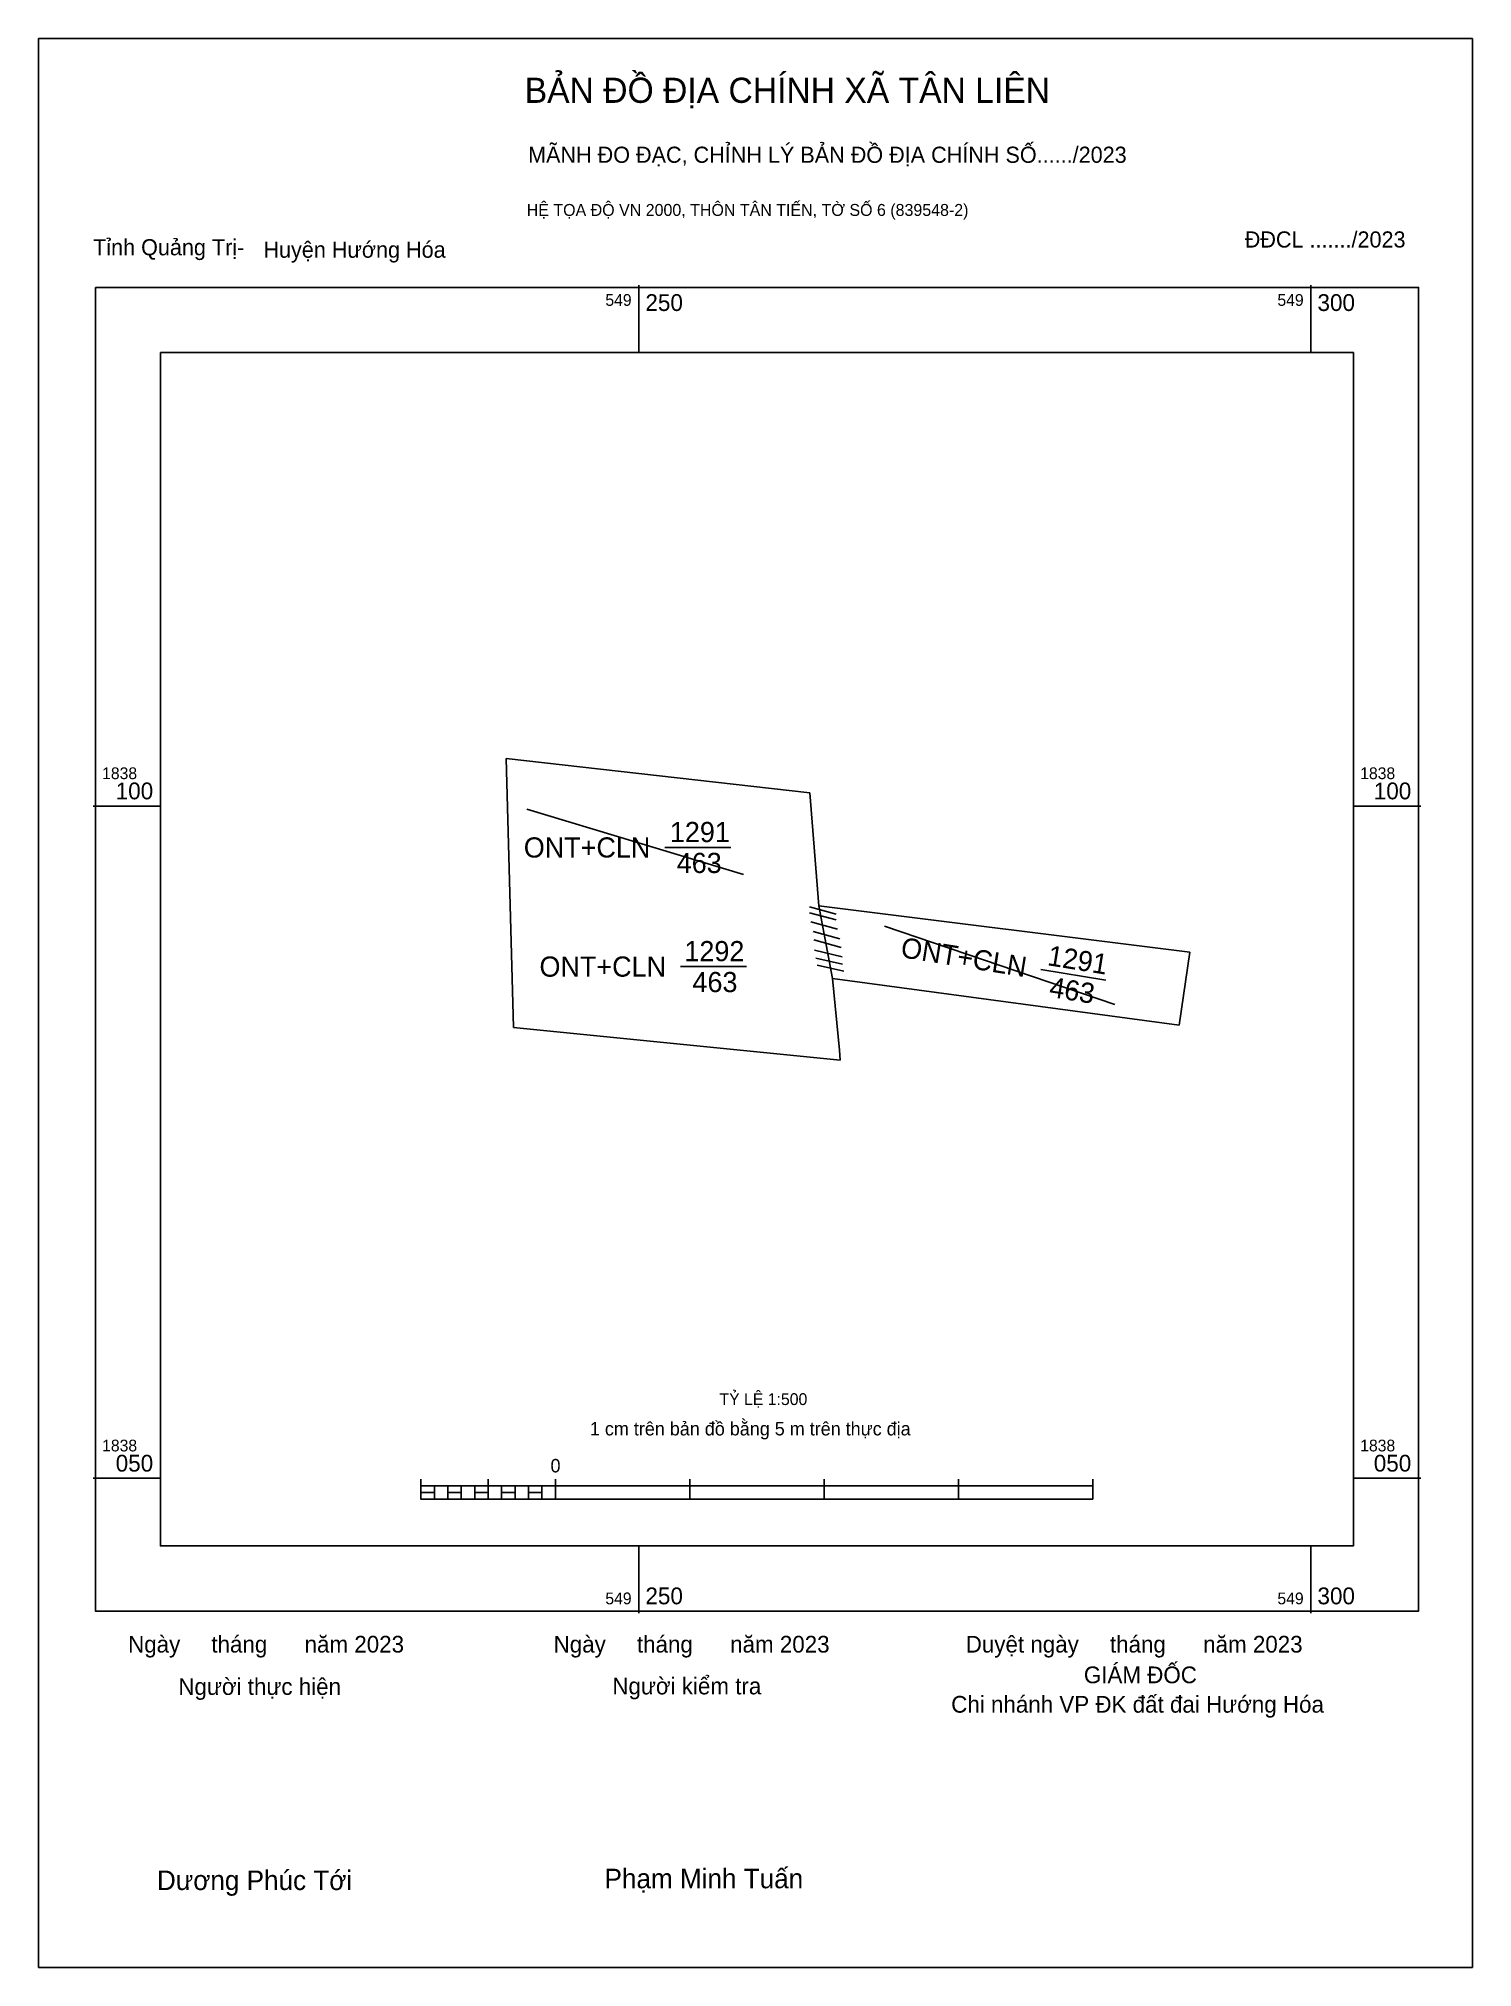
# Model space of a CAD drawing. Extents: x 549214 to 549320, y 1838017 to 1838161.
import ezdxf

# ---------------------------------------------------------------- set-up
doc = ezdxf.new("R2010")
doc.units = 0
for name, color, linetype in [('Level 10', 7, 'Continuous'), ('Level 13', 7, 'Continuous'), ('Level 15', 7, 'Continuous'), ('Level 6', 7, 'Continuous'), ('Level 62', 7, 'Continuous'), ('Level 63', 7, 'Continuous'), ('Level 9', 7, 'Continuous')]:
    doc.layers.add(name, color=color, linetype=linetype)

msp = doc.modelspace()

# ---------------------------------------------------------------- linework, layer by layer
at = {"layer": 'Level 10'}
for p, q in [((549248.62, 1838107.06), (549271.2, 1838104.51)), ((549249.15, 1838087.07), (549248.62, 1838107.06)), ((549271.2, 1838104.51), (549271.87, 1838096.11)), ((549271.87, 1838096.11), (549272.9, 1838090.71)), ((549271.88, 1838096.11), (549299.48, 1838092.67)), ((549299.48, 1838092.67), (549298.67, 1838087.24)), ((549298.67, 1838087.24), (549272.9, 1838090.71)), ((549272.9, 1838090.71), (549273.4, 1838085.38)), ((549273.47, 1838084.64), (549249.15, 1838087.07)), ((549273.4, 1838085.38), (549273.47, 1838084.64))]:
    msp.add_line(p, q, dxfattribs=at)
at = {"layer": 'Level 15'}
msp.add_lwpolyline([(549213.82, 1838160.61), (549320.5, 1838160.61), (549320.5, 1838017.15), (549213.82, 1838017.15)], close=True, dxfattribs=at)
at = {"layer": 'Level 62'}
msp.add_lwpolyline([(549222.89, 1838137.26), (549311.65, 1838137.26), (549311.65, 1838048.5), (549222.89, 1838048.5)], close=True, dxfattribs=at)
at = {"layer": 'Level 63'}
for p, q in [((549258.47, 1838142.26), (549258.47, 1838137.26)), ((549308.47, 1838142.26), (549308.47, 1838137.26)), ((549217.89, 1838103.53), (549222.89, 1838103.53)), ((549311.65, 1838103.53), (549316.65, 1838103.53)), ((549217.89, 1838053.53), (549222.89, 1838053.53)), ((549242.27, 1838053.47), (549242.27, 1838051.97)), ((549247.27, 1838053.47), (549247.27, 1838051.97)), ((549252.27, 1838053.47), (549252.27, 1838051.97)), ((549262.27, 1838053.47), (549262.27, 1838051.97)), ((549272.27, 1838053.47), (549272.27, 1838051.97)), ((549282.27, 1838053.47), (549282.27, 1838051.97)), ((549292.27, 1838053.47), (549292.27, 1838051.97)), ((549311.65, 1838053.53), (549316.65, 1838053.53)), ((549242.27, 1838052.97), (549292.27, 1838052.97)), ((549242.27, 1838051.97), (549292.27, 1838051.97)), ((549243.27, 1838052.97), (549243.27, 1838051.97)), ((549244.27, 1838052.97), (549244.27, 1838051.97)), ((549245.27, 1838052.97), (549245.27, 1838051.97)), ((549246.27, 1838052.97), (549246.27, 1838051.97)), ((549247.27, 1838052.97), (549247.27, 1838051.97)), ((549248.27, 1838052.97), (549248.27, 1838051.97)), ((549249.27, 1838052.97), (549249.27, 1838051.97)), ((549250.27, 1838052.97), (549250.27, 1838051.97)), ((549251.27, 1838052.97), (549251.27, 1838051.97)), ((549252.27, 1838052.97), (549252.27, 1838051.97)), ((549258.47, 1838048.5), (549258.47, 1838043.5)), ((549308.47, 1838048.5), (549308.47, 1838043.5))]:
    msp.add_line(p, q, dxfattribs=at)
for points in [[(549218.05, 1838142.1), (549316.49, 1838142.1), (549316.49, 1838043.66), (549218.05, 1838043.66)], [(549242.27, 1838052.47), (549243.27, 1838052.47), (549243.27, 1838051.97), (549242.27, 1838051.97)], [(549242.27, 1838052.47), (549243.27, 1838052.47), (549243.27, 1838051.97), (549242.27, 1838051.97)], [(549244.27, 1838052.47), (549245.27, 1838052.47), (549245.27, 1838051.97), (549244.27, 1838051.97)], [(549246.27, 1838052.47), (549247.27, 1838052.47), (549247.27, 1838051.97), (549246.27, 1838051.97)], [(549248.27, 1838052.47), (549249.27, 1838052.47), (549249.27, 1838051.97), (549248.27, 1838051.97)], [(549250.27, 1838052.47), (549251.27, 1838052.47), (549251.27, 1838051.97), (549250.27, 1838051.97)]]:
    msp.add_lwpolyline(points, close=True, dxfattribs=at)
at = {"layer": 'Level 9'}
for p, q in [((549250.15, 1838103.3), (549266.26, 1838098.44)), ((549260.42, 1838100.45), (549265.32, 1838100.45)), ((549271.18, 1838096.03), (549273.17, 1838095.49)), ((549271.18, 1838095.6), (549273.17, 1838095.06)), ((549271.28, 1838094.91), (549273.27, 1838094.37)), ((549271.45, 1838094.21), (549273.44, 1838093.66)), ((549271.49, 1838093.57), (549273.54, 1838093.01)), ((549276.76, 1838094.59), (549293.89, 1838088.76)), ((549271.55, 1838092.82), (549273.6, 1838092.32)), ((549271.66, 1838092.22), (549273.63, 1838091.77)), ((549261.59, 1838091.59), (549266.49, 1838091.59)), ((549271.76, 1838091.69), (549273.72, 1838091.24)), ((549288.39, 1838091.37), (549293.23, 1838090.59))]:
    msp.add_line(p, q, dxfattribs=at)

# ---------------------------------------------------------------- texts
at = {"layer": 'Level 13'}
for s, p in [('1291', (549260.79, 1838100.85)), ('ONT+CLN', (549249.92, 1838099.7)), ('463', (549261.3, 1838098.55)), ('1292', (549261.87, 1838091.99)), ('ONT+CLN', (549251.09, 1838090.84)), ('463', (549262.47, 1838089.69))]:
    msp.add_text(s, height=1.5, dxfattribs=at).set_placement(p)
for s, p in [('ONT+CLN', (549277.9, 1838092.3)), ('1291', (549288.82, 1838091.7)), ('463', (549288.95, 1838089.35))]:
    msp.add_text(s, height=1.5, rotation=350.839, dxfattribs=at).set_placement(p)
at = {"layer": 'Level 6'}
msp.add_text('TỶ LỆ 1:500', height=0.879, dxfattribs=at).set_placement((549264.48, 1838058.98))
at = {"layer": 'Level 63'}
for s, height, p in [('BẢN ĐỒ ĐỊA CHÍNH XÃ TÂN LIÊN', 1.8718, (549249.99, 1838155.83)), ('MÃNH ĐO ĐẠC, CHỈNH LÝ BẢN ĐỒ ĐỊA CHÍNH SỐ....../2023', 1.2011, (549250.24, 1838151.37)), ('HỆ TỌA ĐỘ VN 2000, THÔN TÂN TIẾN, TỜ SỐ 6 (839548-2)', 0.8891, (549250.14, 1838147.42)), ('549', 0.875, (549255.99, 1838140.73)), ('250', 1.25, (549258.97, 1838140.35)), ('549', 0.875, (549305.99, 1838140.73)), ('300', 1.25, (549308.97, 1838140.35)), ('1838', 0.875, (549218.55, 1838105.53)), ('1838', 0.875, (549312.15, 1838105.53)), ('100', 1.25, (549219.56, 1838104.03)), ('100', 1.25, (549313.16, 1838104.03)), ('1 cm trên bản đồ bằng 5 m trên thực địa', 1, (549254.84, 1838056.72)), ('1838', 0.875, (549218.55, 1838055.53)), ('1838', 0.875, (549312.15, 1838055.53)), ('050', 1.25, (549219.56, 1838054.03)), ('0', 1, (549251.91, 1838053.97)), ('050', 1.25, (549313.16, 1838054.03)), ('549', 0.875, (549255.99, 1838044.16)), ('250', 1.25, (549258.97, 1838044.16)), ('549', 0.875, (549305.99, 1838044.16)), ('300', 1.25, (549308.97, 1838044.16)), ('Ngày     tháng      năm 2023', 1.2442, (549220.48, 1838040.57)), ('Ngày     tháng      năm 2023', 1.2442, (549252.14, 1838040.57)), ('Duyệt ngày     tháng      năm 2023', 1.2442, (549282.8, 1838040.57)), ('Người kiểm tra', 1.2442, (549256.51, 1838037.46)), ('GIÁM ĐỐC', 1.244, (549291.59, 1838038.29)), ('Người thực hiện', 1.2442, (549224.22, 1838037.42)), ('Chi nhánh VP ĐK đất đai Hướng Hóa', 1.2442, (549281.72, 1838036.1)), ('Phạm Minh Tuấn', 1.4512, (549255.93, 1838023.04)), ('Dương Phúc Tới', 1.4512, (549222.63, 1838022.91))]:
    msp.add_text(s, height=height, dxfattribs=at).set_placement(p)
at = {"layer": 'Level 9'}
for s, p in [('Tỉnh Quảng Trị-', (549217.88, 1838144.49)), ('Huyện Hướng Hóa', (549230.55, 1838144.31)), ('ĐĐCL ......./2023', (549303.56, 1838145.07))]:
    msp.add_text(s, height=1.2011, dxfattribs=at).set_placement(p)

doc.saveas('drawing.dxf')
